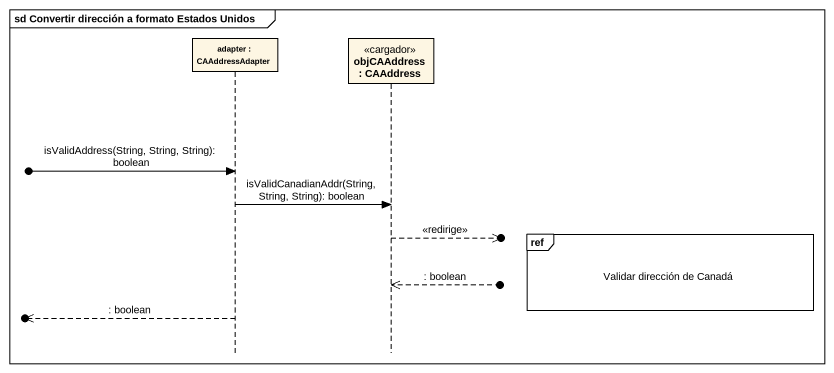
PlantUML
@startuml
mainframe sd Convertir dirección a formato Estados Unidos
hide footbox
participant "adapter : CAAddressAdapter" as adapter
participant "objCAAddress : CAAddress" as objCAAddress <<cargador>>

[o-> adapter : isValidAddress(String, String, String): boolean
adapter -> objCAAddress : isValidCanadianAddr(String, String, String): boolean
ref over objCAAddress : Validar dirección de Canadá
objCAAddress -->>o] : <<redirige>>
objCAAddress <<--o] : : boolean
[o<<-- adapter : : boolean
@enduml
